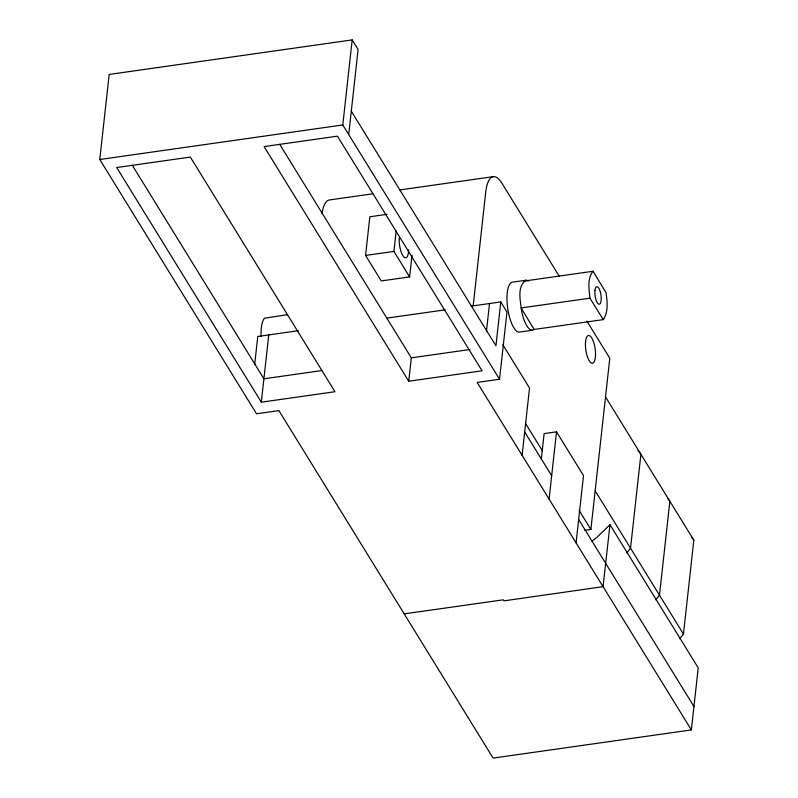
<?xml version="1.0" encoding="UTF-8"?>
<svg xmlns="http://www.w3.org/2000/svg" width="798" height="798" viewBox="0 0 798 798"><rect width="100%" height="100%" fill="white"/><g stroke="black" fill="none" stroke-linecap="round" stroke-linejoin="round"><path stroke-width="1.2" d="M584.774 530.351L590.889 529.473L609.792 358.242L586.889 321.095M591.897 541.174L596.724 537.543L609.981 524.715L698.22 667.866L691.367 729.921L493.104 758.1L278.901 410.611L256.527 413.783L99.78 159.5L109.176 74.443L352.187 39.9L358.103 49.506L348.716 134.553M254.672 364.516L257.764 336.477L298.352 330.711M261.325 402.182L116.688 167.54L190.323 157.076L334.961 391.718L261.325 402.182L268.756 334.921M691.367 729.921L477.164 382.422L499.538 379.24L342.791 124.957L352.187 39.9M412.037 255.161L409.633 276.906L381.284 280.936L365.574 255.44L369.833 216.777L387.1 214.323M409.633 276.906L393.923 251.41L396.187 230.871M408.736 381.235L264.098 146.583L337.454 136.159L482.092 370.801L408.736 381.235L411.319 357.843L279.709 144.338M486.421 331.569L489.513 303.539M471.019 306.163L500.775 301.933L495.937 345.813L351.3 111.171M499.538 379.24L506.969 311.978L500.775 301.933M522.101 455.319L529.533 388.057L502.83 344.736M541.303 459.189L544.126 433.593L556.515 431.838L583.508 475.608L576.076 542.879M549.094 499.099L556.515 431.838M679.697 638.669A105.027 78.533 -31.7 0 0 683.457 634.071L693.821 540.156L605.582 397.005M609.981 524.715L603.059 586.66L503.997 600.854L503.358 599.817L404.197 613.871M603.258 319.629C608.595 311.898 607.218 301.604 606.091 292.746L593.034 271.27C587.119 278.402 589.004 289.474 589.951 298.173L603.258 319.629L534.361 329.414M589.951 298.173L521.054 307.958L534.111 329.434L532.266 330.262A25.237 8.439 81.9 0 1 521.702 311.689C520.695 301.933 516.426 286.532 525.992 280.238A25.237 8.439 81.9 0 1 528.296 281.096M99.78 159.5L342.791 124.957M372.546 193.824L329.404 199.959A36.798 12.309 81.9 0 0 322.003 213.674M399.668 189.964L493.354 176.647M365.574 255.44L393.923 251.41M525.992 280.238L512.905 282.093A25.237 8.439 81.9 0 0 507.528 307.07A25.237 8.439 81.9 0 0 519.179 332.118L532.266 330.262M287.27 314.731L264.577 318.183A25.237 8.439 81.9 0 0 261.116 336.556M524.136 281.066L593.034 271.27M387.15 318.083L445.114 309.843M321.584 370.601L263.909 378.801L132.308 165.286M411.319 357.843L470.002 349.504M559.418 276.517L501.842 183.121A36.798 12.309 81.9 0 0 485.713 192.278L473.423 303.589A36.798 12.309 81.9 0 0 473.234 305.594M595.218 490.91L683.457 634.071M525.463 423.339L542.47 450.93M579.109 510.371L590.889 529.473M524.685 431.937L551.677 475.708M578.66 519.488L693.951 706.529M408.616 249.814A13.087 4.379 81.9 0 1 403.319 256.318A13.087 4.379 81.9 0 1 399.309 237.834M691.676 537.343A105.027 78.533 -31.7 0 1 693.821 540.156M655.727 599.777A105.027 78.533 -31.7 0 0 659.487 595.178L669.851 501.264A105.027 78.533 -31.7 0 0 667.707 498.451M638.001 450.571A105.027 78.533 -31.7 0 1 640.904 454.301L630.54 548.216A105.027 78.533 -31.7 0 1 626.779 552.815M585.582 341.504A14.025 4.688 81.9 0 0 591.867 363.21A14.025 4.688 81.9 0 0 593.991 343.339A14.025 4.688 81.9 0 0 585.582 341.504M594.929 290.432A8.878 2.973 81.9 0 0 598.879 304.228A8.878 2.973 81.9 0 0 600.256 291.699A8.878 2.973 81.9 0 0 594.929 290.432"/></g></svg>
